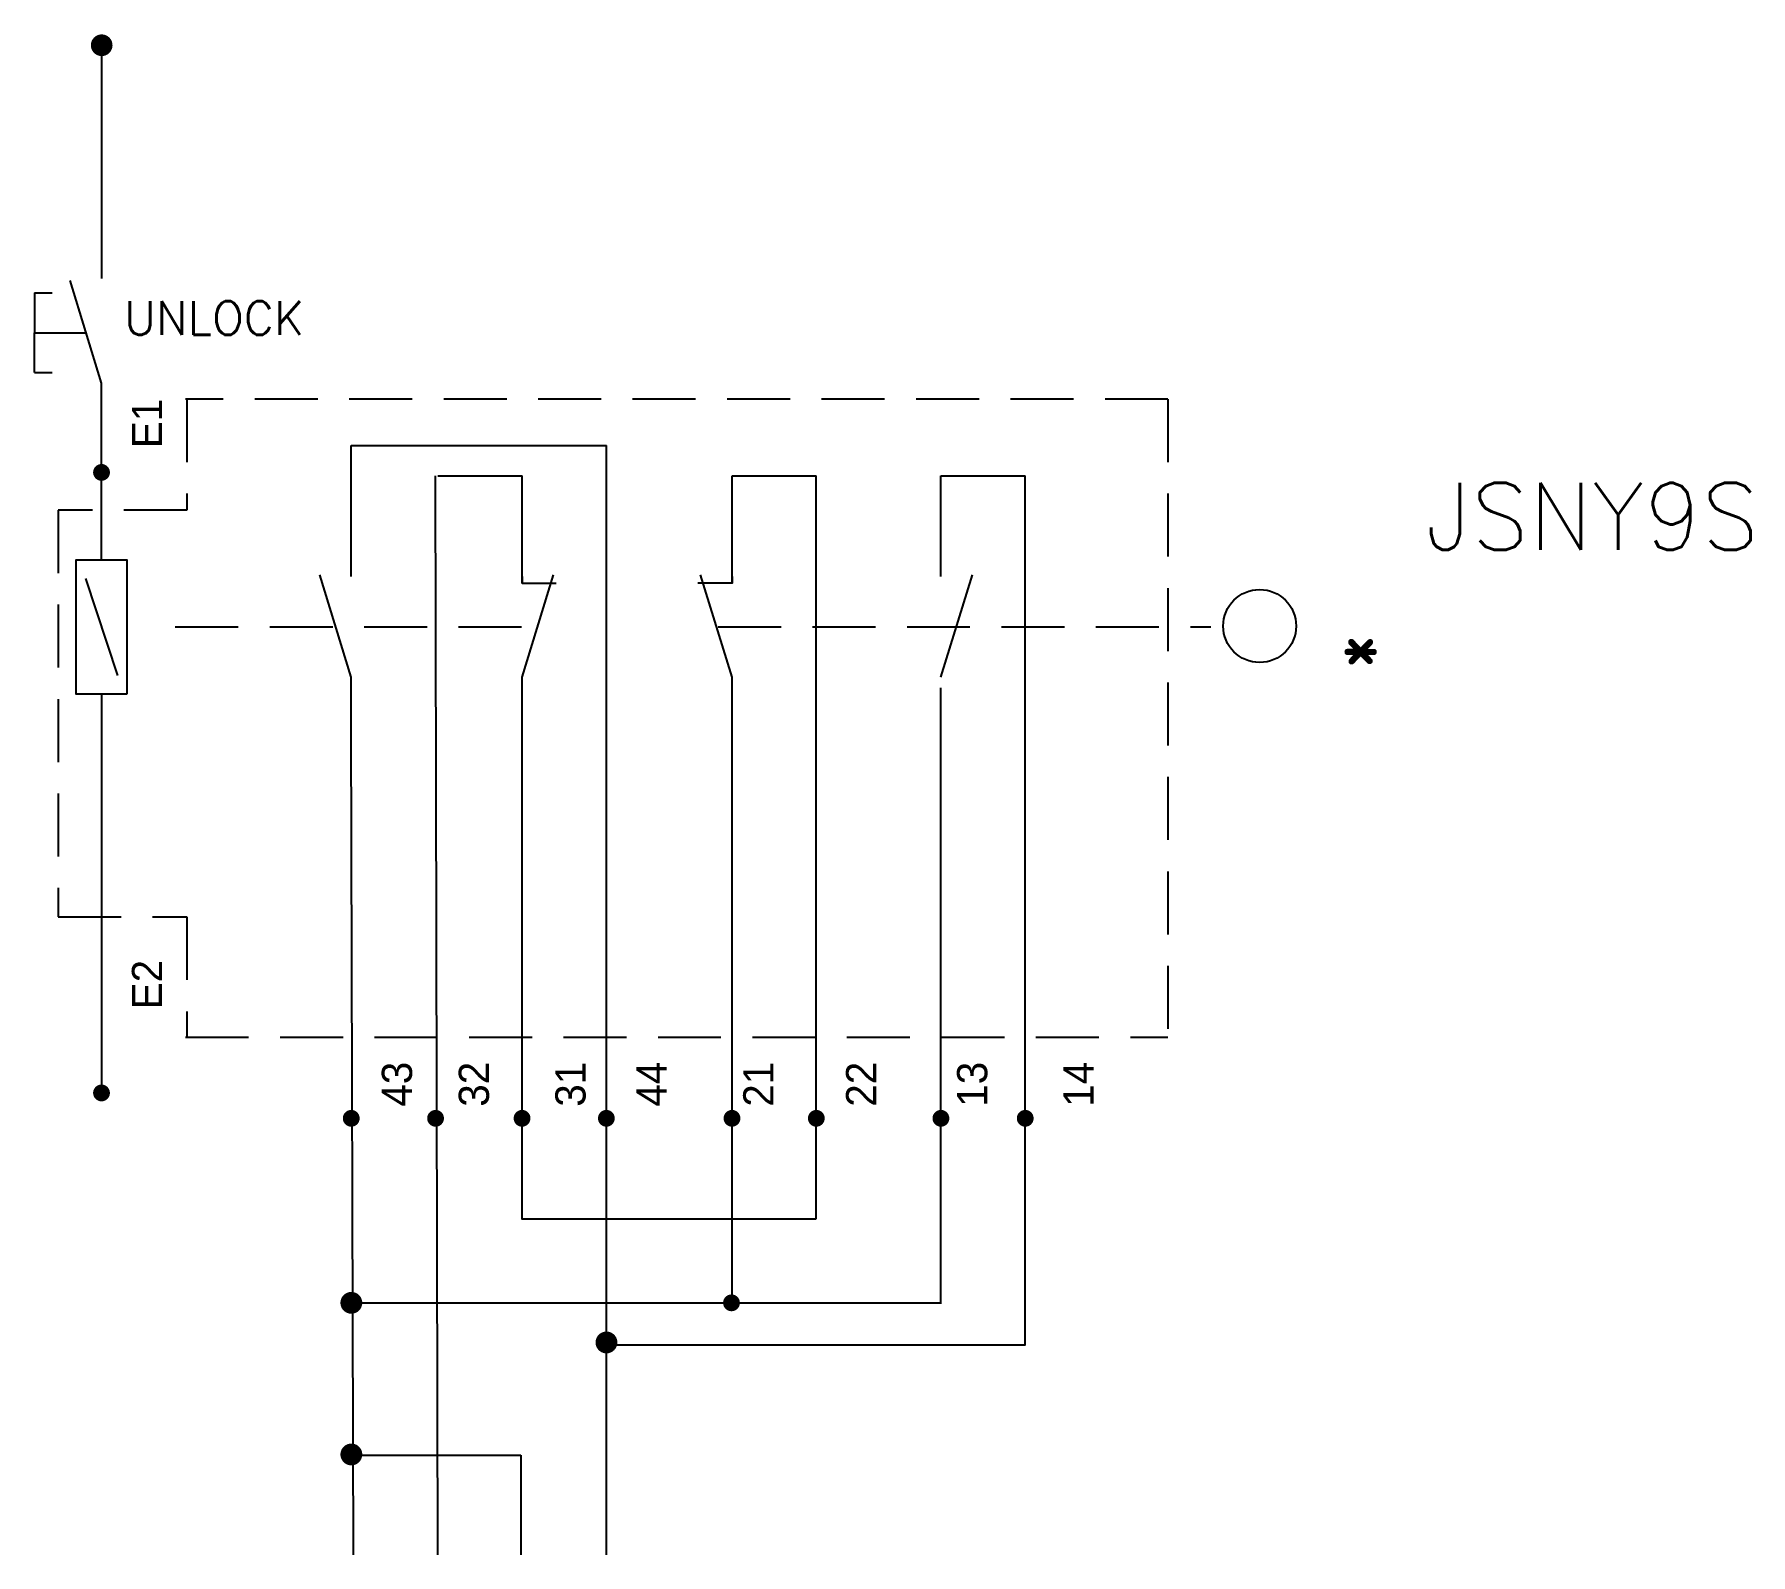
# Model space of a CAD drawing. Extents: x -19 to 83, y 0 to 91.
import ezdxf
from ezdxf.enums import TextEntityAlignment as Align

# ---------------------------------------------------------------- set-up
doc = ezdxf.new("R2010")
doc.units = 0
doc.header["$LTSCALE"] = 7.5
doc.linetypes.add('DASHED', pattern=[0.75, 0.5, -0.25])
doc.layers.get('0').update_dxf_attribs({"linetype": 'CONTINUOUS'})
doc.layers.add('TEXT', color=1, linetype='CONTINUOUS')
doc.styles.add('ISO', font='iso', dxfattribs={"bigfont": 'elprocad'})
doc.styles.add('T0', font='ROMANS.SHX')
doc.styles.add('T20', font='ROMANS.SHX', dxfattribs={"height": 2})

msp = doc.modelspace()

# ---------------------------------------------------------------- linework, layer by layer
for p, q in [((-15, 76), (-15, 90)), ((-15.01, 69.78), (-16.88, 75.88)), ((-19.01, 75.15), (-19.01, 72.78)), ((-19.01, 75.15), (-17.94, 75.15)), ((-19.01, 70.41), (-19.01, 72.78)), ((-19.01, 70.41), (-17.94, 70.41)), ((-15.01, 59.26), (-15.01, 69.78)), ((-0.14, 66.06), (15.05, 66.06)), ((-0.14, 58.26), (-0.14, 66.06)), ((15.05, 28.51), (15.05, 66.06)), ((5.01, 0), (4.88, 64.26)), ((5.01, 64.26), (10.03, 64.26)), ((10.03, 58.26), (10.03, 64.26)), ((22.53, 64.26), (27.55, 64.26)), ((22.53, 58.26), (22.53, 64.26)), ((34.97, 64.26), (39.99, 64.26)), ((34.97, 64.26), (39.99, 64.26)), ((34.97, 58.26), (34.97, 64.26)), ((-0.14, 58.26), (-0.14, 61.26)), ((34.97, 58.26), (34.97, 61.26)), ((-0.14, 52.26), (-2.01, 58.36)), ((10.03, 57.87), (10.03, 58.39)), ((10.03, 52.26), (11.9, 58.36)), ((22.53, 52.26), (20.66, 58.36)), ((34.97, 52.26), (36.84, 58.36)), ((-15.96, 58.15), (-14.06, 52.37)), ((-0.14, 49.26), (-0.14, 52.26)), ((-0.14, 49.26), (-0.14, 52.26)), ((10.03, 43.26), (10.03, 52.26)), ((22.53, 43.26), (22.53, 52.26)), ((-15.01, 51.26), (-15.01, 27.5)), ((15.05, 0), (15.05, 31.09)), ((10, 20), (27.55, 20)), ((-0.14, 15), (35, 15)), ((15, 12.5), (40, 12.5)), ((0.02, 5.93), (9.96, 5.93)), ((9.96, 5.93), (9.96, 0))]:
    msp.add_line(p, q)
at = {"linetype": 'Continuous'}
msp.add_line((-19.01, 72.78), (-15.93, 72.78), dxfattribs=at)
at = {"linetype": 'DASHED'}
for p, q in [((48.49, 68.82), (-10, 68.82)), ((-9.93, 68.82), (-9.93, 62.21)), ((48.49, 68.82), (48.49, 30.83)), ((-17.6, 62.21), (-17.6, 37.98)), ((-9.93, 62.21), (-17.6, 62.21)), ((-17.6, 37.98), (-9.93, 37.98)), ((-9.93, 37.98), (-9.93, 30.83)), ((-10, 30.83), (48.49, 30.83))]:
    msp.add_line(p, q, dxfattribs=at)
at = {"color": 7, "linetype": 'DASHED'}
for p, q in [((-10.62, 55.26), (10.95, 55.26)), ((21.7, 55.26), (51.04, 55.26))]:
    msp.add_line(p, q, dxfattribs=at)
for points, const_width in [([(-15.32, 89.9, 1), (-14.68, 89.9, 1)], 0.65), ([(-15.26, 64.46, 1), (-14.76, 64.46, 1)], 0.5), ([(-15.26, 27.5, 1), (-14.76, 27.5, 1)], 0.5), ([(-0.39, 25.99, 1), (0.11, 25.99, 1)], 0.5), ([(4.63, 25.99, 1), (5.13, 25.99, 1)], 0.5), ([(9.78, 25.99, 1), (10.28, 25.99, 1)], 0.5), ([(14.8, 25.99, 1), (15.3, 25.99, 1)], 0.5), ([(22.28, 25.99, 1), (22.78, 25.99, 1)], 0.5), ([(27.3, 25.99, 1), (27.8, 25.99, 1)], 0.5), ([(34.72, 25.99, 1), (35.22, 25.99, 1)], 0.5), ([(39.74, 25.99, 1), (40.24, 25.99, 1)], 0.5), ([(0.19, 15, -1), (-0.46, 15, -1)], 0.65), ([(22.25, 15, 1), (22.75, 15, 1)], 0.5), ([(15.38, 12.64, -1), (14.73, 12.64, -1)], 0.65), ([(0.19, 5.97, -1), (-0.46, 5.97, -1)], 0.65)]:
    msp.add_lwpolyline(points, format="xyb", close=True, dxfattribs=dict(const_width=const_width))
for points in [[(27.55, 20), (27.55, 64.26), (27.55, 64.26)], [(39.99, 12.5), (39.99, 64.26), (39.99, 64.26)], [(10.03, 58.26), (10.03, 57.87), (12.07, 57.87)], [(22.53, 58.26), (22.53, 57.87), (20.49, 57.87)], [(22.53, 57.87), (22.53, 58.39)], [(22.53, 15), (22.53, 52.26)], [(34.97, 15), (34.97, 51.62), (34.97, 51.62)], [(0, 0), (-0.14, 49.26)], [(10.03, 20), (10.03, 43.39), (10.03, 43.39)]]:
    msp.add_lwpolyline(points)
msp.add_lwpolyline([(-13.51, 51.26), (-16.51, 51.26), (-16.51, 59.26), (-13.51, 59.26)], close=True)
msp.add_circle((53.95, 55.31), 2.17)

# ---------------------------------------------------------------- texts
at = {"char_height": 4, "attachment_point": 1}
for s, insert, width, style in [('JSNY9S', (63.81, 63.84), 1, 'T0'), ('*', (58.74, 56.2), 11, 'ISO')]:
    msp.add_mtext(s, dxfattribs=dict(at, insert=insert, width=width, style=style))
at = {"color": 7, "style": 'T20'}
msp.add_attdef('UNLOCK', text='', height=2, dxfattribs=at).set_placement((-8.3, 72.65), align=Align.CENTER)
at = {"layer": 'TEXT', "color": 7}
for s, p in [('E1', (-11.4, 65.9)), ('E2', (-11.4, 32.48)), ('43', (3.48, 26.68)), ('32', (8.06, 26.68)), ('31', (13.81, 26.68)), ('44', (18.64, 26.68)), ('21', (25, 26.68)), ('22', (31.12, 26.68)), ('13', (37.73, 26.68)), ('14', (44.06, 26.68))]:
    msp.add_text(s, height=1.8, rotation=90, dxfattribs=at).set_placement(p)

doc.saveas('drawing.dxf')
